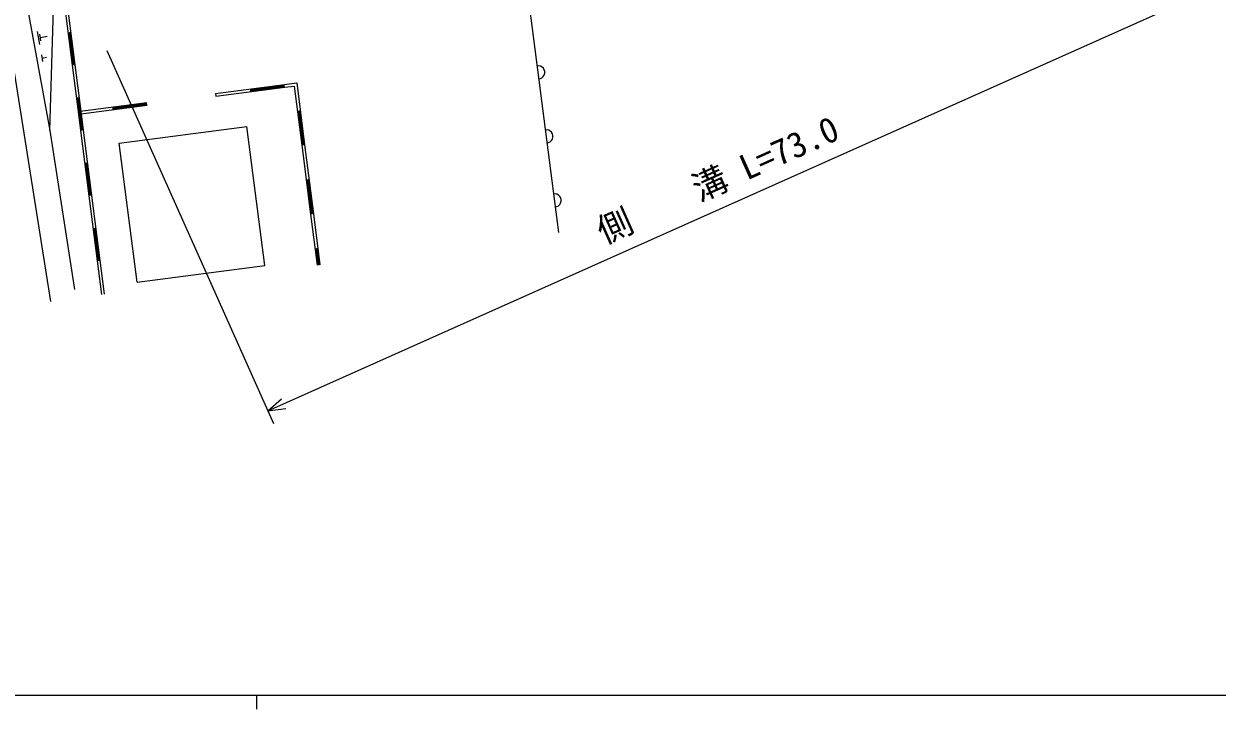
# Model space of a CAD drawing. Units: millimetres, scale not verified. Extents: x 40000 to 680000, y 20000 to 380000.
# Drawn here: x 151246 to 237146, y 204000 to 253305 of the extents above; entities that cross this region are included whole.
import ezdxf
from ezdxf.enums import TextEntityAlignment as Align

# ---------------------------------------------------------------- set-up
doc = ezdxf.new("R2010")
doc.units = ezdxf.units.MM
doc.header["$LTSCALE"] = 1000
for name, color, linetype, lineweight in [('M-BGD', 7, 'Continuous', 13), ('M-STR-HTXT', 7, 'Continuous', 13), ('M-TTL-BAND', 7, 'Continuous', 13)]:
    doc.layers.add(name, color=color, linetype=linetype, lineweight=lineweight)
doc.styles.add('ＭＳ ゴシック', font='')
doc.styles.get('ＭＳ ゴシック').set_extended_font_data('MS Gothic')

msp = doc.modelspace()

# ---------------------------------------------------------------- linework, layer by layer
at = {"layer": 'M-BGD'}
for p, q in [((185587, 270539), (189724, 238297)), ((153115, 245640), (153506, 258263)), ((154124, 255028), (154720, 250332)), ((154322, 255053), (154919, 250358)), ((150032, 253169), (153173, 233336)), ((152394, 251829), (152223, 252766)), ((152476, 252086), (152391, 252555)), ((154442, 252683), (154740, 250335)), ((154462, 252685), (154760, 250337)), ((154482, 252688), (154780, 250340)), ((154502, 252690), (154800, 250343)), ((154521, 252693), (154820, 250345)), ((154541, 252695), (154839, 250348)), ((154561, 252698), (154859, 250350)), ((154581, 252700), (154879, 250353)), ((154601, 252703), (154899, 250355)), ((152434, 252320), (152933, 252411)), ((152616, 250609), (152531, 251079)), ((152573, 250844), (152887, 250901)), ((154720, 250332), (155169, 246803)), ((154919, 250358), (155367, 246828)), ((165046, 248295), (169998, 248942)), ((165046, 248295), (165072, 248097)), ((165072, 248097), (170024, 248744)), ((167527, 248579), (170003, 248902)), ((167530, 248559), (170006, 248882)), ((167532, 248539), (170008, 248863)), ((167535, 248519), (170011, 248843)), ((167538, 248500), (170013, 248823)), ((167540, 248480), (170016, 248803)), ((167543, 248460), (170019, 248783)), ((167545, 248440), (170021, 248763)), ((169998, 248942), (170887, 249058)), ((170024, 248744), (170714, 248834)), ((170714, 248834), (171258, 244571)), ((170887, 249058), (171457, 244596)), ((155039, 247987), (155189, 246806)), ((155058, 247990), (155208, 246808)), ((155078, 247992), (155228, 246811)), ((155098, 247995), (155248, 246813)), ((155118, 247997), (155268, 246816)), ((155138, 248000), (155288, 246818)), ((155143, 247002), (160095, 247648)), ((155158, 248002), (155308, 246821)), ((155169, 246803), (160120, 247450)), ((155177, 248005), (155327, 246823)), ((155197, 248008), (155347, 246826)), ((157621, 247305), (160097, 247629)), ((157624, 247285), (160100, 247609)), ((157626, 247265), (160102, 247589)), ((157629, 247246), (160105, 247569)), ((157632, 247226), (160107, 247549)), ((157634, 247206), (160110, 247529)), ((157637, 247186), (160113, 247510)), ((157639, 247166), (160115, 247490)), ((157642, 247146), (160118, 247470)), ((155169, 246803), (155318, 245637)), ((155189, 246806), (155338, 245640)), ((155208, 246808), (155357, 245642)), ((155228, 246811), (155377, 245645)), ((155248, 246813), (155397, 245647)), ((155268, 246816), (155417, 245650)), ((155288, 246818), (155437, 245652)), ((155308, 246821), (155457, 245655)), ((155327, 246823), (155476, 245658)), ((155347, 246826), (155496, 245660)), ((155367, 246828), (155516, 245663)), ((170962, 247050), (171278, 244573)), ((170982, 247053), (171298, 244576)), ((171002, 247055), (171318, 244578)), ((171021, 247058), (171338, 244581)), ((171041, 247060), (171358, 244583)), ((171061, 247063), (171377, 244586)), ((171081, 247065), (171397, 244588)), ((171101, 247068), (171417, 244591)), ((171121, 247070), (171437, 244594)), ((158112, 244722), (167303, 245914)), ((168601, 235914), (167303, 245914)), ((155318, 245637), (155917, 240942)), ((155516, 245663), (156116, 240968)), ((159410, 234721), (158112, 244722)), ((171258, 244571), (171891, 239617)), ((171457, 244596), (172089, 239643)), ((155637, 243292), (155937, 240945)), ((155657, 243295), (155957, 240947)), ((155677, 243297), (155977, 240950)), ((155697, 243300), (155997, 240953)), ((155717, 243303), (156016, 240955)), ((155736, 243305), (156036, 240958)), ((155756, 243308), (156056, 240960)), ((155776, 243310), (156076, 240963)), ((155796, 243313), (156096, 240965)), ((171594, 242096), (171911, 239620)), ((171614, 242099), (171931, 239622)), ((171634, 242102), (171950, 239625)), ((171654, 242104), (171970, 239627)), ((171674, 242107), (171990, 239630)), ((171694, 242109), (172010, 239632)), ((171713, 242112), (172030, 239635)), ((171733, 242114), (172050, 239637)), ((171753, 242117), (172069, 239640)), ((155917, 240942), (156517, 236248)), ((156116, 240968), (156715, 236273)), ((171891, 239617), (172360, 235941)), ((172089, 239643), (172559, 235967)), ((156237, 238598), (156537, 236250)), ((156257, 238600), (156557, 236253)), ((156277, 238603), (156576, 236255)), ((156296, 238605), (156596, 236258)), ((156316, 238608), (156616, 236260)), ((156336, 238610), (156636, 236263)), ((156356, 238613), (156656, 236265)), ((156376, 238615), (156676, 236268)), ((156396, 238618), (156695, 236270)), ((172227, 237143), (172380, 235943)), ((172247, 237146), (172400, 235946)), ((172267, 237148), (172420, 235949)), ((172287, 237151), (172440, 235951)), ((172306, 237153), (172460, 235954)), ((172326, 237156), (172479, 235957)), ((172346, 237158), (172499, 235959)), ((172366, 237161), (172519, 235962)), ((172386, 237163), (172539, 235965)), ((156517, 236248), (156825, 233832)), ((156715, 236273), (157024, 233859)), ((159410, 234721), (168601, 235914))]:
    msp.add_line(p, q, dxfattribs=at)
msp.add_lwpolyline([(150723, 258767), (153115, 245640), (154881, 234194)], dxfattribs=at)
for centre in [(188281, 249816), (188872, 245210), (189463, 240604)]:
    msp.add_arc(centre, 466, 273.08182, 101.54386, dxfattribs=at)
at = {"layer": 'M-STR-HTXT'}
for p, q in [((168804, 225467), (235173, 255118)), ((157227, 251380), (169212, 224554)), ((168804, 225467), (169792, 226319)), ((168804, 225467), (170098, 225634))]:
    msp.add_line(p, q, dxfattribs=at)
at = {"layer": 'M-TTL-BAND'}
for p, q in [((40000, 205000), (579000, 205000)), ((168000, 205000), (168000, 204000))]:
    msp.add_line(p, q, dxfattribs=at)

# ---------------------------------------------------------------- texts
at = {"layer": 'M-STR-HTXT', "style": 'ＭＳ ゴシック'}
msp.add_text('側\u3000\u3000溝 L=73.0', height=1833, rotation=24.073, dxfattribs=at).set_placement((201785, 240749), align=Align.BOTTOM_CENTER)

doc.saveas('drawing.dxf')
